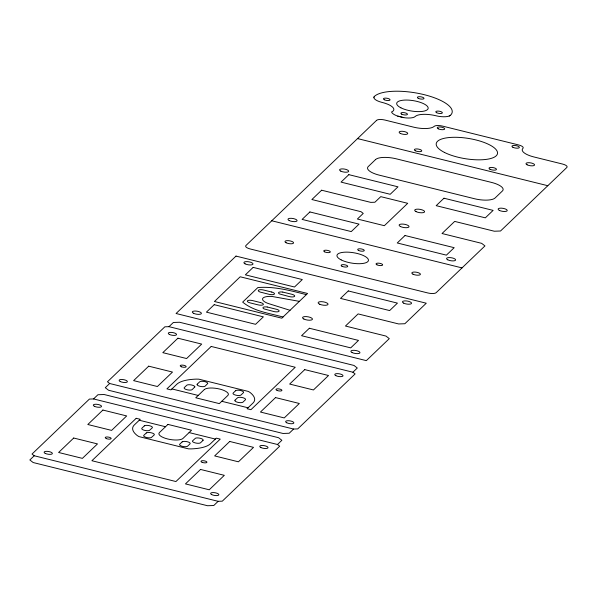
<?xml version="1.0" encoding="UTF-8"?>
<svg xmlns="http://www.w3.org/2000/svg" width="597" height="597" viewBox="0 0 597 597"><rect width="100%" height="100%" fill="white"/><g stroke="black" fill="none" stroke-linecap="round" stroke-linejoin="round"><path stroke-width="0.9" d="M373.879 97.333L374.379 96.415A40.268 13.306 9.2 0 1 424.109 94.654A40.268 13.306 9.2 0 1 450.481 115.266L449.22 116.019A11.694 3.866 9.2 0 1 435.944 115.758A16.776 5.545 9.2 0 0 415.221 116.49A11.694 3.866 9.2 0 1 403.744 117.631L397.341 115.997A13.328 4.403 9.2 0 1 391.542 111.997A16.776 5.545 9.2 0 0 381.722 102.326A11.709 3.866 9.2 0 1 373.879 97.333L374.379 96.415M283 317.022L281.829 318.201L214.442 301.507L240.195 276.784L307.582 293.478L283 317.022C269.329 313.186 253.949 311.447 242.658 302.119L257.874 287.545C274.344 286.269 290.545 290.597 306.358 294.642M34.23 455.765L29.85 459.959L33.148 462.533L207.555 505.734L213.771 505.51L218.151 501.316L222.3 501.167L279.672 446.205L277.471 444.489L93.55 398.938L89.408 399.08L32.029 454.048L34.23 455.765L218.151 501.316M93.55 398.938L97.93 394.736L104.147 394.52L278.56 437.713L281.851 440.295L277.471 444.489M109.669 383.498L105.288 387.692L108.587 390.266L282.993 433.467L289.209 433.243L293.59 429.049L297.731 428.9L355.111 373.938L352.909 372.222L168.988 326.671L164.847 326.813L107.467 381.781L109.669 383.498L293.59 429.049M168.988 326.671L173.369 322.47L179.585 322.253L353.991 365.446L357.29 368.028L352.909 372.222M449.22 116.019L450.481 115.266M403.744 117.631L397.721 116.131M357.551 138.586L547.815 185.712M271.754 220.778L462.018 267.904M299.351 301.358L271.978 296.448A12.477 4.127 9.2 0 0 262.508 299.03L262.844 300.157A12.477 4.127 9.2 0 0 268.381 303.545L290.015 310.306M171.921 388.938L198.189 395.445M221.763 401.288L248.031 407.788M139.258 420.228L165.518 426.736M189.1 432.579L215.368 439.079M197.189 384.207L197.055 384.498A4.194 1.388 9.2 0 0 200.51 386.431A4.194 1.388 9.2 0 0 205.167 386.125L207.778 383.461A4.194 1.388 9.2 0 0 204.323 381.528A4.194 1.388 9.2 0 0 199.667 381.834L197.189 384.207M194.838 386.893L192.227 389.557A4.194 1.388 9.2 0 1 187.048 389.744A4.194 1.388 9.2 0 1 184.301 387.595L186.734 385.266A4.194 1.388 9.2 0 1 191.383 384.961A4.194 1.388 9.2 0 1 194.838 386.893M235.017 400.199L234.86 400.497A4.194 1.388 9.2 0 0 238.315 402.43A4.194 1.388 9.2 0 0 242.964 402.124L245.397 399.796A4.194 1.388 9.2 0 0 242.651 397.647A4.194 1.388 9.2 0 0 237.472 397.833L235.017 400.199M376.595 120.34L245.889 245.554A6.709 2.216 9.2 0 0 250.285 248.986L427.862 292.97A6.709 2.216 9.2 0 0 436.153 292.679L484.958 245.919L481.667 243.345L442.026 233.524L454.683 221.405L494.316 231.226L500.532 231.002L566.859 167.458A6.709 2.216 9.2 0 0 562.464 164.026L533.927 156.959A16.776 5.545 9.2 0 1 522.942 148.369A6.709 2.216 9.2 0 0 518.547 144.929L442.437 126.079A6.709 2.216 9.2 0 0 434.146 126.377A16.776 5.545 9.2 0 1 413.422 127.109L384.886 120.042A6.709 2.216 9.2 0 0 376.595 120.34M236.002 256.091L176.07 313.507L366.334 360.633L389.281 338.648L385.983 336.074L345.454 326.037L358.11 313.918L398.639 323.955L404.856 323.731L426.265 303.216L236.002 256.091M321.619 190.212L311.888 199.532L361.036 211.711L363.237 213.427L357.394 219.024L384.349 225.696L407.714 203.316L380.759 196.644L374.916 202.234L370.774 202.383L321.619 190.212M73.7 438.026L58.61 452.481L82.393 458.369L97.483 443.914L73.7 438.026M102.9 410.049L87.811 424.504L111.594 430.4L126.683 415.945L102.9 410.049M148.705 366.17L133.616 380.625L157.399 386.52L172.488 372.065L148.705 366.17M177.906 338.2L162.817 352.655L186.6 358.543L201.689 344.088L177.906 338.2M309.895 211.95L302.112 219.412L351.26 231.584L359.051 224.129L309.895 211.95M348.835 174.652L341.044 182.115L390.199 194.286L397.983 186.824L348.835 174.652M214.219 304.679L206.428 312.141L255.583 324.313L263.367 316.858L214.219 304.679M253.15 267.381L245.367 274.844L294.515 287.015L302.306 279.553L253.15 267.381M375.565 159.563L368.259 166.556A16.776 5.545 9.2 0 0 379.252 175.145L474.384 198.704A16.776 5.545 9.2 0 0 495.107 197.973L502.405 190.98A16.776 5.545 9.2 0 0 491.421 182.391L396.281 158.824A16.776 5.545 9.2 0 0 375.565 159.563M136.198 418.303L91.908 460.727L175.936 481.54L220.226 439.116L216.338 438.146L210.487 443.75A40.268 13.306 9.2 0 1 191.085 448.899L188.458 448.854L138.9 436.579L137.273 435.571A40.268 13.306 9.2 0 1 134.385 424.9L140.235 419.303L136.198 418.303M211.204 346.447L166.914 388.871L170.951 389.871L176.794 384.274A40.268 13.306 9.2 0 1 196.204 379.117L198.831 379.17L248.389 391.445L250.016 392.445A40.268 13.306 9.2 0 1 252.904 403.124L247.054 408.721L250.949 409.684L295.231 367.259L211.204 346.447M144.325 425.892L141.892 428.228A4.194 1.388 9.2 0 0 144.131 430.236A4.194 1.388 9.2 0 0 149.369 430.459L152.25 427.855A4.194 1.388 9.2 0 0 149.504 425.713A4.194 1.388 9.2 0 0 144.325 425.892M146.295 432.967L143.81 435.34A4.194 1.388 9.2 0 0 146.056 437.347A4.194 1.388 9.2 0 0 151.287 437.571L154.175 434.974A4.194 1.388 9.2 0 0 151.936 432.967A4.194 1.388 9.2 0 0 146.698 432.743L146.295 432.967M167.951 424.407L159.399 432.601A12.477 4.127 9.2 0 0 167.697 438.982A12.477 4.127 9.2 0 0 183.04 438.385L191.533 430.243L167.951 424.407M204.308 389.58L195.749 397.774L219.33 403.617L227.823 395.483A12.477 4.127 9.2 0 0 219.786 389.087A12.477 4.127 9.2 0 0 204.308 389.58M182.145 441.914L179.734 444.228A4.157 1.373 9.2 0 0 182.458 446.355A4.157 1.373 9.2 0 0 187.592 446.175L190.003 443.862A4.157 1.373 9.2 0 0 187.286 441.735A4.157 1.373 9.2 0 0 182.145 441.914M235.569 390.736L233.158 393.05A4.157 1.373 9.2 0 0 235.882 395.177A4.157 1.373 9.2 0 0 241.016 394.99L243.427 392.684A4.157 1.373 9.2 0 0 240.703 390.55A4.157 1.373 9.2 0 0 235.569 390.736M405.035 235.517L397.244 242.972L446.399 255.15L454.183 247.688L405.035 235.517M443.967 198.211L436.183 205.674L485.331 217.845L493.115 210.39L443.967 198.211M309.35 328.246L301.567 335.701L350.715 347.879L358.506 340.417L309.35 328.246M348.282 290.94L340.499 298.403L389.647 310.574L397.438 303.119L348.282 290.94M202.987 440.422L200.555 442.758A4.194 1.388 9.2 0 1 195.376 442.937A4.194 1.388 9.2 0 1 192.63 440.795L195.51 438.191A4.194 1.388 9.2 0 1 200.749 438.414A4.194 1.388 9.2 0 1 202.987 440.422M200.54 469.443L185.451 483.898L209.234 489.786L224.323 475.331L200.54 469.443M229.741 441.467L214.651 455.921L238.434 461.809L253.524 447.362L229.741 441.467M275.545 397.587L260.456 412.042L284.239 417.93L299.328 403.482L275.545 397.587M304.746 369.618L289.657 384.065L313.44 389.96L328.529 375.506L304.746 369.618M282.777 292.082L281.702 291.955A4.194 1.388 9.2 0 0 279.59 293.978L289.336 296.59A4.194 1.388 9.2 0 0 294.522 296.403A4.194 1.388 9.2 0 0 291.769 294.254L282.777 292.082M267.202 307L266.128 306.88A4.194 1.388 9.2 0 0 264.016 308.895L273.762 311.507A4.194 1.388 9.2 0 0 278.754 311.47A4.194 1.388 9.2 0 0 277.18 309.47L267.202 307M271.71 292.037L263.628 290.038A4.194 1.388 9.2 0 0 258.635 290.075A4.194 1.388 9.2 0 0 260.21 292.075L269.12 294.328A4.194 1.388 9.2 0 0 274.105 294.291A4.194 1.388 9.2 0 0 272.538 292.291L271.71 292.037M260.493 302.552L252.635 300.604A4.157 1.373 9.2 0 0 247.501 300.784A4.157 1.373 9.2 0 0 250.225 302.918L258.083 304.858A4.157 1.373 9.2 0 0 263.217 304.679A4.157 1.373 9.2 0 0 260.493 302.552M376.916 264.792A3.358 1.112 9.2 0 0 382.52 265.158A3.358 1.112 9.2 0 0 378.602 263.173A3.358 1.112 9.2 0 0 376.916 264.792M106.535 438.661A3.022 1 9.2 0 0 111.161 438.549A3.022 1 9.2 0 0 106.856 436.967A3.022 1 9.2 0 0 106.535 438.661M202.189 462.339A3.022 1 9.2 0 0 206.92 462.317A3.022 1 9.2 0 0 202.741 460.683A3.022 1 9.2 0 0 202.189 462.339M45.215 453.369A4.194 1.388 9.2 0 0 52.215 453.832A4.194 1.388 9.2 0 0 47.32 451.347A4.194 1.388 9.2 0 0 45.215 453.369M94.371 406.273A4.194 1.388 9.2 0 0 101.371 406.744A4.194 1.388 9.2 0 0 96.475 404.259A4.194 1.388 9.2 0 0 94.371 406.273M211.696 494.6A4.194 1.388 9.2 0 0 218.696 495.062A4.194 1.388 9.2 0 0 213.801 492.585A4.194 1.388 9.2 0 0 211.696 494.6M260.852 447.511A4.194 1.388 9.2 0 0 267.852 447.974A4.194 1.388 9.2 0 0 262.956 445.489A4.194 1.388 9.2 0 0 260.852 447.511M277.224 390.498A3.022 1 9.2 0 0 281.926 390.445A3.022 1 9.2 0 0 277.717 388.826A3.022 1 9.2 0 0 277.224 390.498M169.376 334.424A4.194 1.388 9.2 0 0 176.376 334.887A4.194 1.388 9.2 0 0 171.481 332.402A4.194 1.388 9.2 0 0 169.376 334.424M181.54 366.812A3.022 1 9.2 0 0 186.167 366.7A3.022 1 9.2 0 0 181.861 365.11A3.022 1 9.2 0 0 181.54 366.812M286.702 422.743A4.194 1.388 9.2 0 0 293.702 423.206A4.194 1.388 9.2 0 0 288.806 420.728A4.194 1.388 9.2 0 0 286.702 422.743M335.857 375.655A4.194 1.388 9.2 0 0 342.857 376.117A4.194 1.388 9.2 0 0 337.962 373.64A4.194 1.388 9.2 0 0 335.857 375.655M120.221 381.513A4.194 1.388 9.2 0 0 127.221 381.976A4.194 1.388 9.2 0 0 122.325 379.491A4.194 1.388 9.2 0 0 120.221 381.513M245.113 263.852A4.612 1.522 9.2 0 0 252.815 264.367A4.612 1.522 9.2 0 0 247.434 261.635A4.612 1.522 9.2 0 0 245.113 263.852M403.669 303.127A4.612 1.522 9.2 0 0 411.363 303.634A4.612 1.522 9.2 0 0 405.982 300.903A4.612 1.522 9.2 0 0 403.669 303.127M193.525 313.276A4.612 1.522 9.2 0 0 201.226 313.783A4.612 1.522 9.2 0 0 195.838 311.052A4.612 1.522 9.2 0 0 193.525 313.276M352.081 352.543A4.612 1.522 9.2 0 0 359.775 353.051A4.612 1.522 9.2 0 0 354.394 350.327A4.612 1.522 9.2 0 0 352.081 352.543M499.346 210.398A4.612 1.522 9.2 0 0 507.047 210.905A4.612 1.522 9.2 0 0 501.667 208.174A4.612 1.522 9.2 0 0 499.346 210.398M289.202 220.547A4.612 1.522 9.2 0 0 296.903 221.054A4.612 1.522 9.2 0 0 291.523 218.323A4.612 1.522 9.2 0 0 289.202 220.547M340.79 171.123A4.612 1.522 9.2 0 0 348.491 171.637A4.612 1.522 9.2 0 0 343.111 168.906A4.612 1.522 9.2 0 0 340.79 171.123M447.757 259.814A4.612 1.522 9.2 0 0 455.459 260.322A4.612 1.522 9.2 0 0 450.078 257.598A4.612 1.522 9.2 0 0 447.757 259.814M400.43 226.509A5.03 1.664 9.2 0 0 408.833 227.069A5.03 1.664 9.2 0 0 402.96 224.084A5.03 1.664 9.2 0 0 400.43 226.509M416.005 211.592A5.03 1.664 9.2 0 0 424.407 212.144A5.03 1.664 9.2 0 0 418.534 209.166A5.03 1.664 9.2 0 0 416.005 211.592M418.273 98.333A3.358 1.112 9.2 0 0 423.877 98.699A3.358 1.112 9.2 0 0 419.96 96.714A3.358 1.112 9.2 0 0 418.273 98.333M401.729 114.184A3.358 1.112 9.2 0 0 407.326 114.557A3.358 1.112 9.2 0 0 403.415 112.572A3.358 1.112 9.2 0 0 401.729 114.184M400.893 107.811A15.94 5.269 9.2 0 0 427.489 109.572A15.94 5.269 9.2 0 0 408.9 100.139A15.94 5.269 9.2 0 0 400.893 107.811M436.646 112.706A3.358 1.112 9.2 0 0 442.243 113.079A3.358 1.112 9.2 0 0 438.332 111.094A3.358 1.112 9.2 0 0 436.646 112.706M384.326 99.751A3.358 1.112 9.2 0 0 389.923 100.117A3.358 1.112 9.2 0 0 386.005 98.132A3.358 1.112 9.2 0 0 384.326 99.751M412.967 274.172A4.366 1.44 9.2 0 0 420.243 274.657A4.366 1.44 9.2 0 0 415.161 272.075A4.366 1.44 9.2 0 0 412.967 274.172M286.12 242.755A4.366 1.44 9.2 0 0 293.403 243.24A4.366 1.44 9.2 0 0 288.314 240.658A4.366 1.44 9.2 0 0 286.12 242.755M358.543 250.412A3.358 1.112 9.2 0 0 364.148 250.785A3.358 1.112 9.2 0 0 360.23 248.8A3.358 1.112 9.2 0 0 358.543 250.412M341.999 266.269A3.358 1.112 9.2 0 0 347.596 266.635A3.358 1.112 9.2 0 0 343.685 264.65A3.358 1.112 9.2 0 0 341.999 266.269M341.163 259.896A15.94 5.269 9.2 0 0 367.767 261.658A15.94 5.269 9.2 0 0 349.178 252.225A15.94 5.269 9.2 0 0 341.163 259.896M324.596 251.83A3.358 1.112 9.2 0 0 330.193 252.203A3.358 1.112 9.2 0 0 326.283 250.218A3.358 1.112 9.2 0 0 324.596 251.83M400.281 133.392A4.366 1.44 9.2 0 0 407.564 133.877A4.366 1.44 9.2 0 0 402.475 131.295A4.366 1.44 9.2 0 0 400.281 133.392M444.399 152.399A31.037 10.261 9.2 0 0 496.197 155.824A31.037 10.261 9.2 0 0 459.996 137.459A31.037 10.261 9.2 0 0 444.399 152.399M415.333 150.757A3.776 1.246 9.2 0 0 421.631 151.175A3.776 1.246 9.2 0 0 417.228 148.944A3.776 1.246 9.2 0 0 415.333 150.757M438.25 128.803A3.776 1.246 9.2 0 0 444.556 129.221A3.776 1.246 9.2 0 0 440.153 126.982A3.776 1.246 9.2 0 0 438.25 128.803M512.935 147.295A3.776 1.246 9.2 0 0 519.233 147.713A3.776 1.246 9.2 0 0 514.83 145.481A3.776 1.246 9.2 0 0 512.935 147.295M490.01 169.257A3.776 1.246 9.2 0 0 496.308 169.675A3.776 1.246 9.2 0 0 491.906 167.436A3.776 1.246 9.2 0 0 490.01 169.257M527.129 164.809A4.366 1.44 9.2 0 0 534.405 165.294A4.366 1.44 9.2 0 0 529.323 162.712A4.366 1.44 9.2 0 0 527.129 164.809M303.866 319.022A5.03 1.664 9.2 0 0 312.261 319.574A5.03 1.664 9.2 0 0 306.395 316.597A5.03 1.664 9.2 0 0 303.866 319.022M319.746 304.246A5.03 1.664 9.2 0 0 327.947 304.53A5.03 1.664 9.2 0 0 321.552 301.657A5.03 1.664 9.2 0 0 319.746 304.246"/></g></svg>
